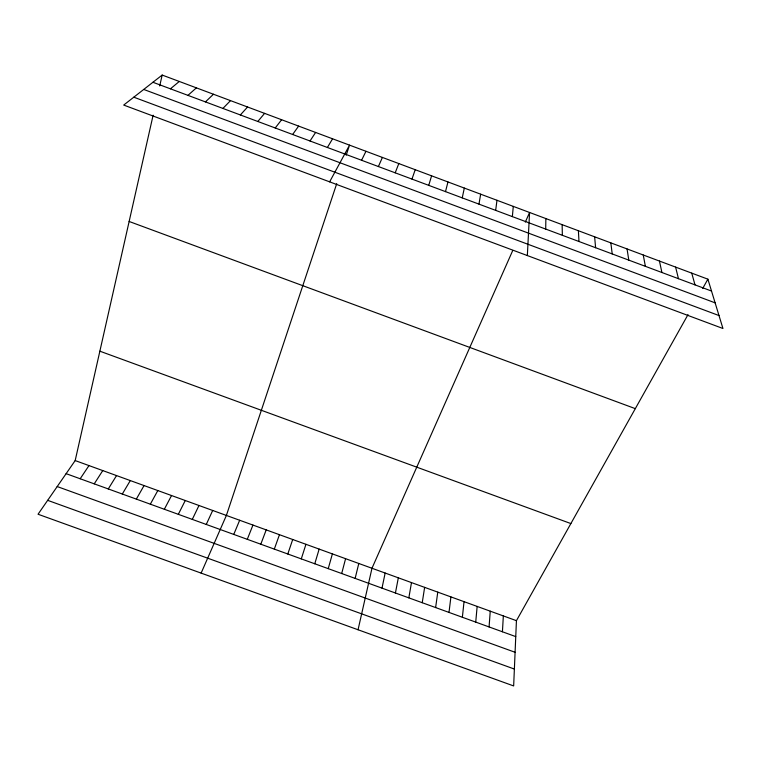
<?xml version="1.0" encoding="UTF-8"?>
<svg xmlns="http://www.w3.org/2000/svg" width="761" height="761" viewBox="0 0 761 761"><rect width="100%" height="100%" fill="white"/><g stroke="black" fill="none" stroke-linecap="round" stroke-linejoin="round"><path stroke-width="1.14" d="M545.704 229.08L545.865 218.578M688.011 314.635L516.434 620.672L513.656 685.937L38.05 514.236L75.177 460.576L153.123 115.196M527.344 255.563L529.58 212.481L525.318 222.107M502.422 631.773L503.344 615.925M489.076 626.94L490.246 611.169M475.73 622.098L477.147 606.412M512.362 216.619L513.285 206.393M462.374 617.257L464.029 601.656M449 612.415L450.912 596.9M495.668 210.378L496.981 200.286M435.625 607.563L437.775 592.134M422.231 602.712L424.638 587.368M478.964 204.129L480.657 194.179M408.838 597.861L411.482 582.593M395.425 593L398.326 577.818M382.003 588.139L385.152 573.043M462.241 197.879L464.315 188.072M159.715 85.945L162.179 75.063L707.892 279.173L722.95 328.495L123.701 105.066L162.179 75.063M358.05 629.766L371.977 568.258L512.743 250.493M355.14 578.398L358.792 563.473M445.499 191.629L447.963 181.955M341.689 573.528L345.589 558.688M328.238 568.648L332.386 553.894M314.769 563.768L319.163 549.1M428.747 185.361L431.592 175.829M301.289 558.888L305.941 544.296M336.723 183.658L226.388 515.435L201.132 573.109M346.198 155.168L349.537 145.142L329.637 181.85M287.801 553.998L292.709 539.501M411.977 179.092L415.211 169.703M274.312 549.109L279.458 534.688M260.804 544.21L266.207 529.884M395.197 172.823L398.812 163.567M247.287 539.311L252.947 525.071M233.76 534.412L239.667 520.258M378.398 166.545L382.403 157.432M206.269 524.453L212.69 510.469M192.295 519.392L198.982 505.494M361.58 160.257L365.974 151.287M178.321 514.322L185.265 500.519M164.338 509.252L171.548 495.535M150.336 504.182L157.812 490.55M702.707 288.409L707.892 279.173M136.324 499.111L144.067 485.566M122.302 494.022L130.302 480.572M327.392 147.482L332.576 138.797M108.281 488.942L116.538 475.577M94.231 483.853L102.764 470.583M310.022 140.985L315.606 132.452M80.181 478.764L88.98 465.58M292.633 134.488L298.626 126.098M275.225 127.981L281.627 119.734M257.798 121.475L264.609 113.37M240.362 114.959L247.572 106.997M222.906 108.433L230.526 100.623M205.441 101.898L213.461 94.24M187.948 95.363L196.386 87.857M170.445 88.818L179.282 81.456M47.667 500.338L514.369 669.052M75.177 460.576L516.434 620.672M66.121 473.665L515.749 636.605M57.199 486.555L515.083 652.282M99.862 351.182L570.874 523.568M129.132 221.47L635.302 408.638M133.803 97.189L719.002 315.558M152.923 82.274L711.516 291.044M143.734 89.446L715.112 302.84M691.749 273.142L695.002 284.88M675.597 267.101L678.47 278.697M659.435 261.052L661.927 272.514M643.254 255.002L645.376 266.331M627.054 248.942L628.795 260.129M610.845 242.883L612.205 253.936M594.626 236.814L595.606 247.725M578.389 230.735L578.988 241.513M562.132 224.657L562.36 235.301"/></g></svg>
